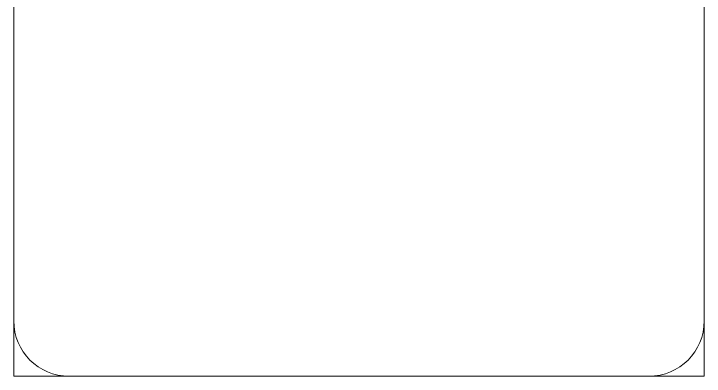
# Model space of a CAD drawing. Header units: metres. Extents: x -223 to 290, y -76 to 118.
# Drawn here: x 158.8 to 283.8, y -75.9 to -10.3 of the extents above; entities that cross this region are included whole.
import ezdxf

# ---------------------------------------------------------------- set-up
doc = ezdxf.new("R2010")
doc.units = ezdxf.units.M
doc.linetypes.add('Dash', pattern=[0.00635, 0.003175, -0.003175])
doc.layers.add('A-DETL-THIN', color=7, linetype='Continuous', lineweight=9)
doc.layers.add('G-ANNO-REFR', color=7, linetype='Dash', lineweight=9)
picture_1 = doc.add_image_def('image1.jpg', size_in_pixel=(9335, 9797))

msp = doc.modelspace()

# ---------------------------------------------------------------- linework, layer by layer
at = {"layer": 'A-DETL-THIN'}
for p, q in [((158.778, -65.856), (158.778, 45.33)), ((283.778, 45.33), (283.778, -65.856)), ((273.778, -75.856), (168.778, -75.856))]:
    msp.add_line(p, q, dxfattribs=at)
for centre, start, end in [((168.778, -65.856), 180, 270), ((273.778, -65.856), 270, 0)]:
    msp.add_arc(centre, 10, start, end, dxfattribs=at)

# ---------------------------------------------------------------- pictures from other files: only their frames are drawn
at = {"layer": 'G-ANNO-REFR'}
image = msp.add_image(picture_1, insert=(158.778, -75.856), size_in_units=(125, 131.186), dxfattribs=at)
image.dxf.flags = 7

doc.saveas('drawing.dxf')
